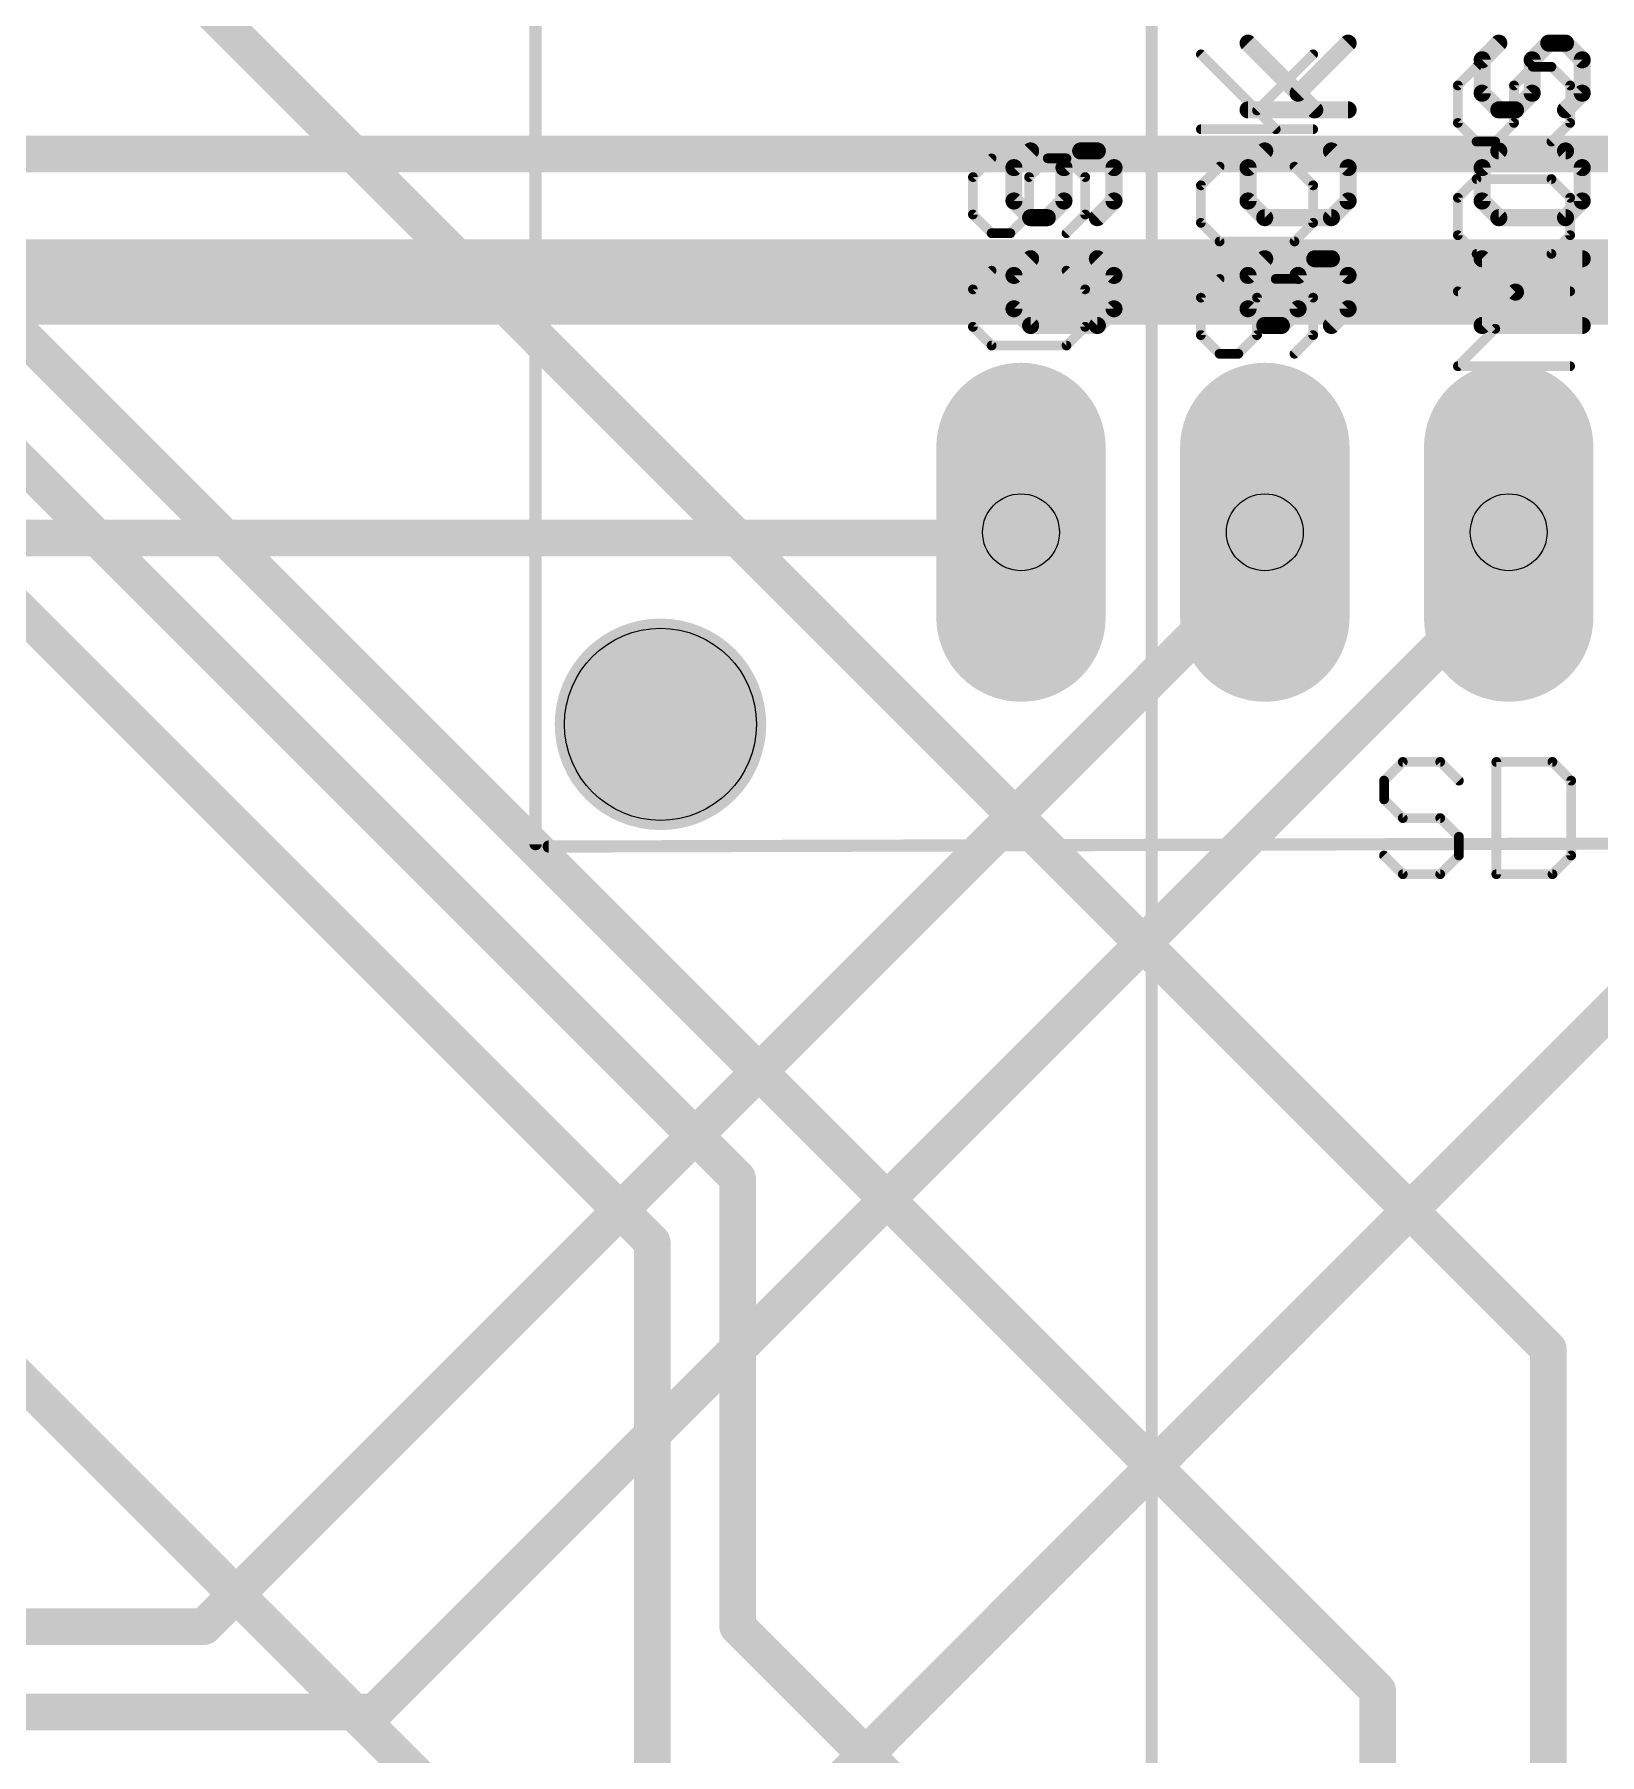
# Model space of a CAD drawing. Extents: x -15 to 99, y 4 to 73.
# Drawn here: x 42.46 to 58.76, y 21.78 to 39.69 of the extents above; entities that cross this region are included whole.
import ezdxf

# ---------------------------------------------------------------- set-up
doc = ezdxf.new("R2010")
doc.units = 0
for name, color, linetype in [('1', 22, 'CONTINUOUS'), ('112', 253, 'CONTINUOUS'), ('16', 175, 'CONTINUOUS'), ('17', 82, 'CONTINUOUS'), ('20', 7, 'CONTINUOUS'), ('21', 253, 'CONTINUOUS'), ('29', 253, 'CONTINUOUS'), ('30', 253, 'CONTINUOUS'), ('44', 253, 'CONTINUOUS')]:
    doc.layers.add(name, color=color, linetype=linetype)

# ---------------------------------------------------------------- blocks, each defined once
blk = doc.blocks.new('LONGP100')
at = {"const_width": 1}
blk.add_lwpolyline([(-0.5, 0), (0.5, 0)], dxfattribs=at)
at = {"const_width": 0.5}
for points in [[(-0.5, 0.25, 1), (-0.5, -0.25)], [(0.5, -0.25, 1), (0.5, 0.25)]]:
    blk.add_lwpolyline(points, format="xyb", dxfattribs=at)

msp = doc.modelspace()

# ---------------------------------------------------------------- linework, layer by layer
at = {"layer": '1'}
for points, const_width in [([(64.4525, 38.4492), (37.338, 38.4492)], 0.381), ([(61.1188, 37.1157), (38.0048, 37.1157)], 0.889), ([(37.1157, 34.4488), (52.6733, 34.4488)], 0.381), ([(52.6733, 34.4488), (52.7358, 34.5097)], 0.381), ([(55.118, 34.4488), (55.2758, 34.5097)], 0.381), ([(55.118, 34.0042), (55.118, 34.4488)], 0.381), ([(57.785, 34.4488), (57.8158, 34.5097)], 0.381), ([(57.785, 34.0042), (57.785, 34.4488)], 0.381), ([(44.2278, 23.114), (55.118, 34.0042)], 0.381), ([(46.0057, 22.225), (57.785, 34.0042)], 0.381), ([(46.228, 16.891), (60.2298, 30.8928)], 0.381), ([(27.3368, 23.114), (44.2278, 23.114)], 0.381), ([(32.893, 22.225), (46.0057, 22.225)], 0.381)]:
    msp.add_lwpolyline(points, dxfattribs=dict(at, const_width=const_width))
at = {"layer": '1', "const_width": 0.1905}
for points in [[(52.6068, 34.517, 1), (52.7397, 34.3805)], [(52.8023, 34.4414, 1), (52.6694, 34.5779)], [(52.6733, 34.3535, 1), (52.6733, 34.544)], [(55.2133, 34.4488, 1), (55.0228, 34.4488)], [(55.0837, 34.5376, 1), (55.1523, 34.3599)], [(55.3101, 34.4208, 1), (55.2415, 34.5985)], [(57.8803, 34.4488, 1), (57.6898, 34.4488)], [(57.7, 34.4918, 1), (57.87, 34.4057)], [(57.9008, 34.4667, 1), (57.7309, 34.5527)], [(55.0228, 34.0042, 1), (55.2133, 34.0042)], [(55.1854, 33.9369, 1), (55.0506, 34.0716)], [(57.6898, 34.0042, 1), (57.8803, 34.0042)], [(57.8524, 33.9369, 1), (57.7176, 34.0716)], [(44.2278, 23.0188, 1), (44.2278, 23.2093)], [(44.1604, 23.1814, 1), (44.2951, 23.0466)], [(46.0057, 22.1298, 1), (46.0057, 22.3203)], [(45.9384, 22.2924, 1), (46.0731, 22.1576)]]:
    msp.add_lwpolyline(points, format="xyb", dxfattribs=at)
at = {"layer": '112'}
for points, const_width in [([(55.7957, 38.9086), (55.1008, 39.6035)], 0.1778), ([(55.622, 39.0824), (56.1431, 39.6035)], 0.1778), ([(57.7129, 39.6035), (57.5392, 39.4298)], 0.1778), ([(58.0604, 39.4298), (58.2341, 39.6035)], 0.1778), ([(58.2341, 39.6035), (58.4078, 39.6035)], 0.1778), ([(58.4078, 39.6035), (58.5815, 39.4298)], 0.1778), ([(57.5392, 39.4298), (57.5392, 39.0824)], 0.1778), ([(58.0604, 39.0824), (58.0604, 39.4298)], 0.1778), ([(58.5815, 39.4298), (58.5815, 39.0824)], 0.1778), ([(57.5392, 39.0824), (57.7129, 38.9086)], 0.1778), ([(57.8866, 38.9086), (58.0604, 39.0824)], 0.1778), ([(58.5815, 39.0824), (58.4078, 38.9086)], 0.1778), ([(55.1008, 38.9086), (56.1431, 38.9086)], 0.1778), ([(57.7129, 38.9086), (57.8866, 38.9086)], 0.1778), ([(52.8361, 38.4809), (52.6624, 38.3072)], 0.1778), ([(53.1836, 38.3072), (53.3573, 38.4809)], 0.1778), ([(53.3573, 38.4809), (53.531, 38.4809)], 0.1778), ([(53.531, 38.4809), (53.7047, 38.3072)], 0.1778), ([(55.2745, 38.4809), (55.1008, 38.3072)], 0.1778), ([(56.1431, 38.3072), (55.9694, 38.4809)], 0.1778), ([(57.7129, 38.4809), (57.5392, 38.3072)], 0.1778), ([(58.4078, 38.4809), (57.7129, 38.4809)], 0.1778), ([(58.5815, 38.3072), (58.4078, 38.4809)], 0.1778), ([(52.6624, 38.3072), (52.6624, 37.9597)], 0.1778), ([(53.1836, 37.9597), (53.1836, 38.3072)], 0.1778), ([(53.7047, 38.3072), (53.7047, 37.9597)], 0.1778), ([(55.1008, 38.3072), (55.1008, 37.9597)], 0.1778), ([(56.1431, 37.9597), (56.1431, 38.3072)], 0.1778), ([(57.5392, 38.3072), (57.5392, 37.9597)], 0.1778), ([(58.5815, 37.9597), (58.5815, 38.3072)], 0.1778), ([(52.6624, 37.9597), (52.8361, 37.786)], 0.1778), ([(53.0098, 37.786), (53.1836, 37.9597)], 0.1778), ([(53.7047, 37.9597), (53.531, 37.786)], 0.1778), ([(55.1008, 37.9597), (55.2745, 37.786)], 0.1778), ([(55.9694, 37.786), (56.1431, 37.9597)], 0.1778), ([(57.5392, 37.9597), (57.7129, 37.786)], 0.1778), ([(58.4078, 37.786), (58.5815, 37.9597)], 0.1778), ([(52.8361, 37.786), (53.0098, 37.786)], 0.1778), ([(55.2745, 37.786), (55.9694, 37.786)], 0.1778), ([(57.7129, 37.786), (58.4078, 37.786)], 0.1778), ([(52.8361, 37.3583), (52.6624, 37.1845)], 0.1778), ([(53.7047, 37.1845), (53.531, 37.3583)], 0.1778), ([(55.2745, 37.3583), (55.1008, 37.1845)], 0.1778), ([(55.622, 37.1845), (55.7957, 37.3583)], 0.1778), ([(55.7957, 37.3583), (55.9694, 37.3583)], 0.1778), ([(55.9694, 37.3583), (56.1431, 37.1845)], 0.1778), ([(57.8866, 37.0108), (57.5392, 37.3583)], 0.1778), ([(57.5392, 37.3583), (58.5815, 37.3583)], 0.1778), ([(52.6624, 37.1845), (52.6624, 36.8371)], 0.1778), ([(53.7047, 36.8371), (53.7047, 37.1845)], 0.1778), ([(55.1008, 37.1845), (55.1008, 36.8371)], 0.1778), ([(55.622, 36.8371), (55.622, 37.1845)], 0.1778), ([(56.1431, 37.1845), (56.1431, 36.8371)], 0.1778), ([(57.5392, 36.6634), (57.8866, 37.0108)], 0.1778), ([(52.6624, 36.8371), (52.8361, 36.6634)], 0.1778), ([(53.531, 36.6634), (53.7047, 36.8371)], 0.1778), ([(55.1008, 36.8371), (55.2745, 36.6634)], 0.1778), ([(55.4482, 36.6634), (55.622, 36.8371)], 0.1778), ([(56.1431, 36.8371), (55.9694, 36.6634)], 0.1778), ([(52.8361, 36.6634), (53.531, 36.6634)], 0.1778), ([(55.2745, 36.6634), (55.4482, 36.6634)], 0.1778), ([(58.5815, 36.6634), (57.5392, 36.6634)], 0.1778), ([(56.7124, 32.1182), (56.5175, 31.9233)], 0.1016), ([(57.1022, 32.1182), (56.7124, 32.1182)], 0.1016), ([(57.2971, 31.9233), (57.1022, 32.1182)], 0.1016), ([(57.6869, 32.1182), (57.6869, 30.9488)], 0.1016), ([(58.2716, 32.1182), (57.6869, 32.1182)], 0.1016), ([(58.4665, 31.9233), (58.2716, 32.1182)], 0.1016), ([(56.5175, 31.9233), (56.5175, 31.7284)], 0.1016), ([(58.4665, 31.1437), (58.4665, 31.9233)], 0.1016), ([(56.5175, 31.7284), (56.7124, 31.5335)], 0.1016), ([(56.7124, 31.5335), (57.1022, 31.5335)], 0.1016), ([(57.1022, 31.5335), (57.2971, 31.3386)], 0.1016), ([(57.2971, 31.3386), (57.2971, 31.1437)], 0.1016), ([(56.7124, 30.9488), (56.5175, 31.1437)], 0.1016), ([(57.2971, 31.1437), (57.1022, 30.9488)], 0.1016), ([(58.2716, 30.9488), (58.4665, 31.1437)], 0.1016), ([(57.1022, 30.9488), (56.7124, 30.9488)], 0.1016), ([(57.6869, 30.9488), (58.2716, 30.9488)], 0.1016)]:
    msp.add_lwpolyline(points, dxfattribs=dict(at, const_width=const_width))
for points, const_width in [([(55.1322, 39.6349, 1), (55.0694, 39.5721)], 0.0889), ([(56.1745, 39.5721, 1), (56.1117, 39.6349)], 0.0889), ([(57.7444, 39.5721, 1), (57.6815, 39.6349)], 0.0889), ([(58.2341, 39.648, 1), (58.2341, 39.5591)], 0.0889), ([(58.2655, 39.5721, 1), (58.2026, 39.6349)], 0.0889), ([(58.4392, 39.6349, 1), (58.3764, 39.5721)], 0.0889), ([(58.4078, 39.5591, 1), (58.4078, 39.648)], 0.0889), ([(57.5078, 39.4612, 1), (57.5706, 39.3984)], 0.0889), ([(57.5837, 39.4298, 1), (57.4948, 39.4298)], 0.0889), ([(58.1048, 39.4298, 1), (58.0159, 39.4298)], 0.0889), ([(58.0289, 39.4612, 1), (58.0918, 39.3984)], 0.0889), ([(58.626, 39.4298, 1), (58.5371, 39.4298)], 0.0889), ([(58.5501, 39.3984, 1), (58.6129, 39.4612)], 0.0889), ([(55.5905, 39.1138, 1), (55.6534, 39.0509)], 0.0889), ([(57.5706, 39.1138, 1), (57.5078, 39.0509)], 0.0889), ([(57.4948, 39.0824, 1), (57.5837, 39.0824)], 0.0889), ([(58.0159, 39.0824, 1), (58.1048, 39.0824)], 0.0889), ([(58.0918, 39.0509, 1), (58.0289, 39.1138)], 0.0889), ([(58.5371, 39.0824, 1), (58.626, 39.0824)], 0.0889), ([(58.6129, 39.0509, 1), (58.5501, 39.1138)], 0.0889), ([(55.1008, 38.9531, 1), (55.1008, 38.8642)], 0.0889), ([(55.7642, 38.8772, 1), (55.8271, 38.9401)], 0.0889), ([(56.1431, 38.8642, 1), (56.1431, 38.9531)], 0.0889), ([(57.7129, 38.9531, 1), (57.7129, 38.8642)], 0.0889), ([(57.6815, 38.8772, 1), (57.7444, 38.9401)], 0.0889), ([(57.8552, 38.9401, 1), (57.9181, 38.8772)], 0.0889), ([(57.8866, 38.8642, 1), (57.8866, 38.9531)], 0.0889), ([(58.3764, 38.9401, 1), (58.4392, 38.8772)], 0.0889), ([(52.8676, 38.4494, 1), (52.8047, 38.5123)], 0.0889), ([(53.3573, 38.5253, 1), (53.3573, 38.4364)], 0.0889), ([(53.3887, 38.4494, 1), (53.3258, 38.5123)], 0.0889), ([(53.5624, 38.5123, 1), (53.4996, 38.4494)], 0.0889), ([(53.531, 38.4364, 1), (53.531, 38.5253)], 0.0889), ([(55.306, 38.4494, 1), (55.2431, 38.5123)], 0.0889), ([(56.0008, 38.5123, 1), (55.938, 38.4494)], 0.0889), ([(57.7129, 38.5253, 1), (57.7129, 38.4364)], 0.0889), ([(57.7444, 38.4494, 1), (57.6815, 38.5123)], 0.0889), ([(58.4392, 38.5123, 1), (58.3764, 38.4494)], 0.0889), ([(58.4078, 38.4364, 1), (58.4078, 38.5253)], 0.0889), ([(52.631, 38.3386, 1), (52.6938, 38.2757)], 0.0889), ([(52.7069, 38.3072, 1), (52.618, 38.3072)], 0.0889), ([(53.1521, 38.3386, 1), (53.215, 38.2757)], 0.0889), ([(53.228, 38.3072, 1), (53.1391, 38.3072)], 0.0889), ([(53.7492, 38.3072, 1), (53.6603, 38.3072)], 0.0889), ([(53.6733, 38.2757, 1), (53.7361, 38.3386)], 0.0889), ([(55.1453, 38.3072, 1), (55.0564, 38.3072)], 0.0889), ([(55.0694, 38.3386, 1), (55.1322, 38.2757)], 0.0889), ([(56.1876, 38.3072, 1), (56.0987, 38.3072)], 0.0889), ([(56.1117, 38.2757, 1), (56.1745, 38.3386)], 0.0889), ([(57.5078, 38.3386, 1), (57.5706, 38.2757)], 0.0889), ([(57.5837, 38.3072, 1), (57.4948, 38.3072)], 0.0889), ([(58.626, 38.3072, 1), (58.5371, 38.3072)], 0.0889), ([(58.5501, 38.2757, 1), (58.6129, 38.3386)], 0.0889), ([(52.6938, 37.9912, 1), (52.631, 37.9283)], 0.0889), ([(52.618, 37.9597, 1), (52.7069, 37.9597)], 0.0889), ([(53.1391, 37.9597, 1), (53.228, 37.9597)], 0.0889), ([(53.215, 37.9283, 1), (53.1521, 37.9912)], 0.0889), ([(53.6603, 37.9597, 1), (53.7492, 37.9597)], 0.0889), ([(53.7361, 37.9283, 1), (53.6733, 37.9912)], 0.0889), ([(55.1322, 37.9912, 1), (55.0694, 37.9283)], 0.0889), ([(55.0564, 37.9597, 1), (55.1453, 37.9597)], 0.0889), ([(56.0987, 37.9597, 1), (56.1876, 37.9597)], 0.0889), ([(56.1745, 37.9283, 1), (56.1117, 37.9912)], 0.0889), ([(57.5706, 37.9912, 1), (57.5078, 37.9283)], 0.0889), ([(57.4948, 37.9597, 1), (57.5837, 37.9597)], 0.0889), ([(58.5371, 37.9597, 1), (58.626, 37.9597)], 0.0889), ([(58.6129, 37.9283, 1), (58.5501, 37.9912)], 0.0889), ([(52.8361, 37.8305, 1), (52.8361, 37.7416)], 0.0889), ([(52.8047, 37.7546, 1), (52.8676, 37.8174)], 0.0889), ([(52.9784, 37.8174, 1), (53.0413, 37.7546)], 0.0889), ([(53.0098, 37.7416, 1), (53.0098, 37.8305)], 0.0889), ([(53.4996, 37.8174, 1), (53.5624, 37.7546)], 0.0889), ([(55.2745, 37.8305, 1), (55.2745, 37.7416)], 0.0889), ([(55.2431, 37.7546, 1), (55.306, 37.8174)], 0.0889), ([(55.938, 37.8174, 1), (56.0008, 37.7546)], 0.0889), ([(55.9694, 37.7416, 1), (55.9694, 37.8305)], 0.0889), ([(57.7129, 37.8305, 1), (57.7129, 37.7416)], 0.0889), ([(57.6815, 37.7546, 1), (57.7444, 37.8174)], 0.0889), ([(58.3764, 37.8174, 1), (58.4392, 37.7546)], 0.0889), ([(58.4078, 37.7416, 1), (58.4078, 37.8305)], 0.0889), ([(52.8676, 37.3268, 1), (52.8047, 37.3897)], 0.0889), ([(53.5624, 37.3897, 1), (53.4996, 37.3268)], 0.0889), ([(55.306, 37.3268, 1), (55.2431, 37.3897)], 0.0889), ([(55.7957, 37.4027, 1), (55.7957, 37.3138)], 0.0889), ([(55.8271, 37.3268, 1), (55.7642, 37.3897)], 0.0889), ([(56.0008, 37.3897, 1), (55.938, 37.3268)], 0.0889), ([(55.9694, 37.3138, 1), (55.9694, 37.4027)], 0.0889), ([(57.5706, 37.3897, 1), (57.5078, 37.3268)], 0.0889), ([(57.5392, 37.4027, 1), (57.5392, 37.3138)], 0.0889), ([(58.5815, 37.3138, 1), (58.5815, 37.4027)], 0.0889), ([(52.7069, 37.1845, 1), (52.618, 37.1845)], 0.0889), ([(53.7492, 37.1845, 1), (53.6603, 37.1845)], 0.0889), ([(55.1453, 37.1845, 1), (55.0564, 37.1845)], 0.0889), ([(55.6664, 37.1845, 1), (55.5775, 37.1845)], 0.0889), ([(56.1876, 37.1845, 1), (56.0987, 37.1845)], 0.0889), ([(52.631, 37.216, 1), (52.6938, 37.1531)], 0.0889), ([(53.6733, 37.1531, 1), (53.7361, 37.216)], 0.0889), ([(55.0694, 37.216, 1), (55.1322, 37.1531)], 0.0889), ([(55.5905, 37.216, 1), (55.6534, 37.1531)], 0.0889), ([(56.1117, 37.1531, 1), (56.1745, 37.216)], 0.0889), ([(57.9181, 36.9794, 1), (57.8552, 37.0423)], 0.0889), ([(57.8552, 36.9794, 1), (57.9181, 37.0423)], 0.0889), ([(52.6938, 36.8685, 1), (52.631, 36.8057)], 0.0889), ([(53.7361, 36.8057, 1), (53.6733, 36.8685)], 0.0889), ([(55.1322, 36.8685, 1), (55.0694, 36.8057)], 0.0889), ([(55.6534, 36.8057, 1), (55.5905, 36.8685)], 0.0889), ([(56.1745, 36.8057, 1), (56.1117, 36.8685)], 0.0889), ([(52.618, 36.8371, 1), (52.7069, 36.8371)], 0.0889), ([(52.8361, 36.7078, 1), (52.8361, 36.6189)], 0.0889), ([(52.8047, 36.632, 1), (52.8676, 36.6948)], 0.0889), ([(53.4996, 36.6948, 1), (53.5624, 36.632)], 0.0889), ([(53.531, 36.6189, 1), (53.531, 36.7078)], 0.0889), ([(53.6603, 36.8371, 1), (53.7492, 36.8371)], 0.0889), ([(55.0564, 36.8371, 1), (55.1453, 36.8371)], 0.0889), ([(55.2745, 36.7078, 1), (55.2745, 36.6189)], 0.0889), ([(55.2431, 36.632, 1), (55.306, 36.6948)], 0.0889), ([(55.4168, 36.6948, 1), (55.4797, 36.632)], 0.0889), ([(55.4482, 36.6189, 1), (55.4482, 36.7078)], 0.0889), ([(55.5775, 36.8371, 1), (55.6664, 36.8371)], 0.0889), ([(55.938, 36.6948, 1), (56.0008, 36.632)], 0.0889), ([(56.0987, 36.8371, 1), (56.1876, 36.8371)], 0.0889), ([(57.5392, 36.7078, 1), (57.5392, 36.6189)], 0.0889), ([(57.5078, 36.6948, 1), (57.5706, 36.632)], 0.0889), ([(58.5815, 36.6189, 1), (58.5815, 36.7078)], 0.0889), ([(56.7124, 32.1436, 1), (56.7124, 32.0928)], 0.0508), ([(56.7304, 32.1003, 1), (56.6944, 32.1362)], 0.0508), ([(57.1202, 32.1362, 1), (57.0842, 32.1003)], 0.0508), ([(57.1022, 32.0928, 1), (57.1022, 32.1436)], 0.0508), ([(57.7123, 32.1182, 1), (57.6615, 32.1182)], 0.0508), ([(57.6869, 32.1436, 1), (57.6869, 32.0928)], 0.0508), ([(58.2895, 32.1362, 1), (58.2536, 32.1003)], 0.0508), ([(58.2716, 32.0928, 1), (58.2716, 32.1436)], 0.0508), ([(56.5429, 31.9233, 1), (56.4921, 31.9233)], 0.0508), ([(56.4995, 31.9413, 1), (56.5355, 31.9054)], 0.0508), ([(57.2791, 31.9054, 1), (57.3151, 31.9413)], 0.0508), ([(58.4919, 31.9233, 1), (58.4411, 31.9233)], 0.0508), ([(58.4485, 31.9054, 1), (58.4844, 31.9413)], 0.0508), ([(56.5355, 31.7464, 1), (56.4995, 31.7105)], 0.0508), ([(56.4921, 31.7284, 1), (56.5429, 31.7284)], 0.0508), ([(56.7124, 31.5589, 1), (56.7124, 31.5081)], 0.0508), ([(56.6944, 31.5156, 1), (56.7304, 31.5515)], 0.0508), ([(57.1202, 31.5515, 1), (57.0842, 31.5156)], 0.0508), ([(57.1022, 31.5081, 1), (57.1022, 31.5589)], 0.0508), ([(57.3225, 31.3386, 1), (57.2717, 31.3386)], 0.0508), ([(57.2791, 31.3207, 1), (57.3151, 31.3566)], 0.0508), ([(56.5355, 31.1617, 1), (56.4995, 31.1258)], 0.0508), ([(57.3151, 31.1258, 1), (57.2791, 31.1617)], 0.0508), ([(58.4844, 31.1258, 1), (58.4485, 31.1617)], 0.0508), ([(56.7124, 30.9742, 1), (56.7124, 30.9234)], 0.0508), ([(56.6944, 30.9309, 1), (56.7304, 30.9668)], 0.0508), ([(57.0842, 30.9668, 1), (57.1202, 30.9309)], 0.0508), ([(57.1022, 30.9234, 1), (57.1022, 30.9742)], 0.0508), ([(57.2717, 31.1437, 1), (57.3225, 31.1437)], 0.0508), ([(57.6869, 30.9742, 1), (57.6869, 30.9234)], 0.0508), ([(58.2536, 30.9668, 1), (58.2895, 30.9309)], 0.0508), ([(58.2716, 30.9234, 1), (58.2716, 30.9742)], 0.0508), ([(58.4411, 31.1437, 1), (58.4919, 31.1437)], 0.0508), ([(57.6615, 30.9488, 1), (57.7123, 30.9488)], 0.0508)]:
    msp.add_lwpolyline(points, format="xyb", dxfattribs=dict(at, const_width=const_width))
at = {"layer": '16', "const_width": 0.381}
for points in [[(34.671, 49.5618), (58.2295, 26.0033)], [(28.448, 49.1173), (49.784, 27.7813)], [(28.6703, 47.3392), (48.895, 27.1145)], [(33.5598, 45.339), (56.4515, 22.4473)], [(47.7838, 20.2248), (36.6713, 31.3373)], [(49.784, 27.7813), (49.784, 23.114)], [(48.895, 27.1145), (48.895, 13.7795)], [(58.2295, 26.0033), (58.2295, 15.3353)], [(49.784, 23.114), (56.4515, 16.4465)], [(56.4515, 22.4473), (56.4515, 18.8912)]]:
    msp.add_lwpolyline(points, dxfattribs=at)
at = {"layer": '16', "const_width": 0.1905}
for points in [[(49.8792, 27.7813, 1), (49.6887, 27.7813)], [(49.7166, 27.7139, 1), (49.8514, 27.8486)], [(48.9903, 27.1145, 1), (48.7998, 27.1145)], [(48.8276, 27.0471, 1), (48.9624, 27.1819)], [(58.3248, 26.0033, 1), (58.1343, 26.0033)], [(58.1621, 25.9359, 1), (58.2969, 26.0706)], [(49.8514, 23.1814, 1), (49.7166, 23.0466)], [(49.6887, 23.114, 1), (49.8792, 23.114)], [(56.5468, 22.4473, 1), (56.3563, 22.4473)], [(56.3841, 22.3799, 1), (56.5189, 22.5146)]]:
    msp.add_lwpolyline(points, format="xyb", dxfattribs=at)
at = {"layer": '20'}
msp.add_circle((48.9806, 32.5097), 1, dxfattribs=at)
at = {"layer": '21'}
for points, const_width in [([(47.6792, 31.2613), (47.6792, 72.0295)], 0.127), ([(54.0972, 14.1224), (54.0972, 64.9224)], 0.127), ([(55.3892, 38.7072), (54.6096, 39.4868)], 0.1016), ([(55.1943, 38.9021), (55.779, 39.4868)], 0.1016), ([(57.4814, 39.3576), (57.2865, 39.1627)], 0.1016), ([(57.8712, 39.1627), (58.0661, 39.3576)], 0.1016), ([(58.0661, 39.3576), (58.261, 39.3576)], 0.1016), ([(58.261, 39.3576), (58.4559, 39.1627)], 0.1016), ([(57.2865, 39.1627), (57.2865, 38.7729)], 0.1016), ([(57.8712, 38.7729), (57.8712, 39.1627)], 0.1016), ([(58.4559, 39.1627), (58.4559, 38.7729)], 0.1016), ([(54.6096, 38.7072), (55.779, 38.7072)], 0.1016), ([(57.2865, 38.7729), (57.4814, 38.578)], 0.1016), ([(57.6763, 38.578), (57.8712, 38.7729)], 0.1016), ([(58.4559, 38.7729), (58.261, 38.578)], 0.1016), ([(57.4814, 38.578), (57.6763, 38.578)], 0.1016), ([(52.4299, 38.4036), (52.235, 38.2087)], 0.1016), ([(52.8197, 38.2087), (53.0146, 38.4036)], 0.1016), ([(53.0146, 38.4036), (53.2095, 38.4036)], 0.1016), ([(53.2095, 38.4036), (53.4044, 38.2087)], 0.1016), ([(54.8045, 38.3174), (54.6096, 38.1225)], 0.1016), ([(55.779, 38.1225), (55.5841, 38.3174)], 0.1016), ([(52.235, 38.2087), (52.235, 37.8189)], 0.1016), ([(52.8197, 37.8189), (52.8197, 38.2087)], 0.1016), ([(53.4044, 38.2087), (53.4044, 37.8189)], 0.1016), ([(54.6096, 38.1225), (54.6096, 37.7327)], 0.1016), ([(55.779, 37.7327), (55.779, 38.1225)], 0.1016), ([(57.4814, 38.1882), (57.2865, 37.9933)], 0.1016), ([(58.261, 38.1882), (57.4814, 38.1882)], 0.1016), ([(58.4559, 37.9933), (58.261, 38.1882)], 0.1016), ([(57.2865, 37.9933), (57.2865, 37.6035)], 0.1016), ([(58.4559, 37.6035), (58.4559, 37.9933)], 0.1016), ([(52.235, 37.8189), (52.4299, 37.624)], 0.1016), ([(52.6248, 37.624), (52.8197, 37.8189)], 0.1016), ([(53.4044, 37.8189), (53.2095, 37.624)], 0.1016), ([(52.4299, 37.624), (52.6248, 37.624)], 0.1016), ([(54.6096, 37.7327), (54.8045, 37.5378)], 0.1016), ([(55.5841, 37.5378), (55.779, 37.7327)], 0.1016), ([(57.2865, 37.6035), (57.4814, 37.4086)], 0.1016), ([(58.261, 37.4086), (58.4559, 37.6035)], 0.1016), ([(54.8045, 37.5378), (55.5841, 37.5378)], 0.1016), ([(57.4814, 37.4086), (58.261, 37.4086)], 0.1016), ([(52.4299, 37.2342), (52.235, 37.0393)], 0.1016), ([(53.4044, 37.0393), (53.2095, 37.2342)], 0.1016), ([(52.235, 37.0393), (52.235, 36.6495)], 0.1016), ([(53.4044, 36.6495), (53.4044, 37.0393)], 0.1016), ([(54.8045, 37.1481), (54.6096, 36.9532)], 0.1016), ([(55.1943, 36.9532), (55.3892, 37.1481)], 0.1016), ([(55.3892, 37.1481), (55.5841, 37.1481)], 0.1016), ([(55.5841, 37.1481), (55.779, 36.9532)], 0.1016), ([(54.6096, 36.9532), (54.6096, 36.5633)], 0.1016), ([(55.1943, 36.5633), (55.1943, 36.9532)], 0.1016), ([(55.779, 36.9532), (55.779, 36.5633)], 0.1016), ([(57.6763, 36.629), (57.2865, 37.0188)], 0.1016), ([(57.2865, 37.0188), (58.4559, 37.0188)], 0.1016), ([(52.235, 36.6495), (52.4299, 36.4546)], 0.1016), ([(53.2095, 36.4546), (53.4044, 36.6495)], 0.1016), ([(54.6096, 36.5633), (54.8045, 36.3685)], 0.1016), ([(54.9994, 36.3685), (55.1943, 36.5633)], 0.1016), ([(55.779, 36.5633), (55.5841, 36.3685)], 0.1016), ([(57.2865, 36.2392), (57.6763, 36.629)], 0.1016), ([(52.4299, 36.4546), (53.2095, 36.4546)], 0.1016), ([(54.8045, 36.3685), (54.9994, 36.3685)], 0.1016), ([(58.4559, 36.2392), (57.2865, 36.2392)], 0.1016), ([(70.2009, 31.2984), (47.8161, 31.2366)], 0.127)]:
    msp.add_lwpolyline(points, dxfattribs=dict(at, const_width=const_width))
for points, const_width in [([(54.6276, 39.5048, 1), (54.5917, 39.4689)], 0.0508), ([(55.797, 39.4689, 1), (55.7611, 39.5048)], 0.0508), ([(57.4994, 39.3396, 1), (57.4635, 39.3755)], 0.0508), ([(58.0661, 39.383, 1), (58.0661, 39.3322)], 0.0508), ([(58.0841, 39.3396, 1), (58.0482, 39.3755)], 0.0508), ([(58.279, 39.3755, 1), (58.2431, 39.3396)], 0.0508), ([(58.261, 39.3322, 1), (58.261, 39.383)], 0.0508), ([(57.3119, 39.1627, 1), (57.2611, 39.1627)], 0.0508), ([(57.2686, 39.1806, 1), (57.3045, 39.1447)], 0.0508), ([(57.8966, 39.1627, 1), (57.8458, 39.1627)], 0.0508), ([(57.8533, 39.1806, 1), (57.8892, 39.1447)], 0.0508), ([(58.4813, 39.1627, 1), (58.4305, 39.1627)], 0.0508), ([(58.438, 39.1447, 1), (58.4739, 39.1806)], 0.0508), ([(55.1764, 38.9201, 1), (55.2123, 38.8842)], 0.0508), ([(54.6096, 38.7326, 1), (54.6096, 38.6818)], 0.0508), ([(55.3713, 38.6893, 1), (55.4072, 38.7252)], 0.0508), ([(55.779, 38.6818, 1), (55.779, 38.7326)], 0.0508), ([(57.2611, 38.7729, 1), (57.3119, 38.7729)], 0.0508), ([(57.3045, 38.7908, 1), (57.2686, 38.7549)], 0.0508), ([(57.8458, 38.7729, 1), (57.8966, 38.7729)], 0.0508), ([(57.8892, 38.7549, 1), (57.8533, 38.7908)], 0.0508), ([(58.4305, 38.7729, 1), (58.4813, 38.7729)], 0.0508), ([(58.4739, 38.7549, 1), (58.438, 38.7908)], 0.0508), ([(57.4814, 38.6034, 1), (57.4814, 38.5526)], 0.0508), ([(57.4635, 38.56, 1), (57.4994, 38.5959)], 0.0508), ([(57.6584, 38.5959, 1), (57.6943, 38.56)], 0.0508), ([(57.6763, 38.5526, 1), (57.6763, 38.6034)], 0.0508), ([(58.2431, 38.5959, 1), (58.279, 38.56)], 0.0508), ([(52.4478, 38.3856, 1), (52.4119, 38.4215)], 0.0508), ([(53.0146, 38.429, 1), (53.0146, 38.3782)], 0.0508), ([(53.0325, 38.3856, 1), (52.9966, 38.4215)], 0.0508), ([(53.2274, 38.4215, 1), (53.1915, 38.3856)], 0.0508), ([(53.2095, 38.3782, 1), (53.2095, 38.429)], 0.0508), ([(54.8225, 38.2995, 1), (54.7866, 38.3354)], 0.0508), ([(55.6021, 38.3354, 1), (55.5662, 38.2995)], 0.0508), ([(52.2604, 38.2087, 1), (52.2096, 38.2087)], 0.0508), ([(52.217, 38.2266, 1), (52.2529, 38.1907)], 0.0508), ([(52.8451, 38.2087, 1), (52.7943, 38.2087)], 0.0508), ([(52.8017, 38.2266, 1), (52.8376, 38.1907)], 0.0508), ([(53.4298, 38.2087, 1), (53.379, 38.2087)], 0.0508), ([(53.3864, 38.1907, 1), (53.4223, 38.2266)], 0.0508), ([(54.635, 38.1225, 1), (54.5842, 38.1225)], 0.0508), ([(54.5917, 38.1405, 1), (54.6276, 38.1046)], 0.0508), ([(55.8044, 38.1225, 1), (55.7536, 38.1225)], 0.0508), ([(55.7611, 38.1046, 1), (55.797, 38.1405)], 0.0508), ([(57.4814, 38.2136, 1), (57.4814, 38.1628)], 0.0508), ([(57.4994, 38.1702, 1), (57.4635, 38.2061)], 0.0508), ([(58.279, 38.2061, 1), (58.2431, 38.1702)], 0.0508), ([(58.261, 38.1628, 1), (58.261, 38.2136)], 0.0508), ([(57.3119, 37.9933, 1), (57.2611, 37.9933)], 0.0508), ([(57.2686, 38.0112, 1), (57.3045, 37.9753)], 0.0508), ([(58.4813, 37.9933, 1), (58.4305, 37.9933)], 0.0508), ([(58.438, 37.9753, 1), (58.4739, 38.0112)], 0.0508), ([(52.2529, 37.8368, 1), (52.217, 37.8009)], 0.0508), ([(52.2096, 37.8189, 1), (52.2604, 37.8189)], 0.0508), ([(52.7943, 37.8189, 1), (52.8451, 37.8189)], 0.0508), ([(52.8376, 37.8009, 1), (52.8017, 37.8368)], 0.0508), ([(53.379, 37.8189, 1), (53.4298, 37.8189)], 0.0508), ([(53.4223, 37.8009, 1), (53.3864, 37.8368)], 0.0508), ([(52.4299, 37.6494, 1), (52.4299, 37.5986)], 0.0508), ([(52.4119, 37.606, 1), (52.4478, 37.6419)], 0.0508), ([(52.6068, 37.6419, 1), (52.6427, 37.606)], 0.0508), ([(52.6248, 37.5986, 1), (52.6248, 37.6494)], 0.0508), ([(53.1915, 37.6419, 1), (53.2274, 37.606)], 0.0508), ([(54.5842, 37.7327, 1), (54.635, 37.7327)], 0.0508), ([(54.6276, 37.7507, 1), (54.5917, 37.7148)], 0.0508), ([(55.7536, 37.7327, 1), (55.8044, 37.7327)], 0.0508), ([(55.797, 37.7148, 1), (55.7611, 37.7507)], 0.0508), ([(57.2611, 37.6035, 1), (57.3119, 37.6035)], 0.0508), ([(57.3045, 37.6214, 1), (57.2686, 37.5855)], 0.0508), ([(58.4305, 37.6035, 1), (58.4813, 37.6035)], 0.0508), ([(58.4739, 37.5855, 1), (58.438, 37.6214)], 0.0508), ([(54.8045, 37.5632, 1), (54.8045, 37.5125)], 0.0508), ([(54.7866, 37.5199, 1), (54.8225, 37.5558)], 0.0508), ([(55.5662, 37.5558, 1), (55.6021, 37.5199)], 0.0508), ([(55.5841, 37.5125, 1), (55.5841, 37.5632)], 0.0508), ([(57.4814, 37.434, 1), (57.4814, 37.3832)], 0.0508), ([(57.4635, 37.3906, 1), (57.4994, 37.4265)], 0.0508), ([(58.2431, 37.4265, 1), (58.279, 37.3906)], 0.0508), ([(58.261, 37.3832, 1), (58.261, 37.434)], 0.0508), ([(52.4478, 37.2162, 1), (52.4119, 37.2521)], 0.0508), ([(53.2274, 37.2521, 1), (53.1915, 37.2162)], 0.0508), ([(52.2604, 37.0393, 1), (52.2096, 37.0393)], 0.0508), ([(52.217, 37.0572, 1), (52.2529, 37.0213)], 0.0508), ([(53.4298, 37.0393, 1), (53.379, 37.0393)], 0.0508), ([(53.3864, 37.0213, 1), (53.4223, 37.0572)], 0.0508), ([(54.8225, 37.1301, 1), (54.7866, 37.166)], 0.0508), ([(55.3892, 37.1735, 1), (55.3892, 37.1227)], 0.0508), ([(55.4072, 37.1301, 1), (55.3713, 37.166)], 0.0508), ([(55.6021, 37.166, 1), (55.5662, 37.1301)], 0.0508), ([(55.5841, 37.1227, 1), (55.5841, 37.1735)], 0.0508), ([(54.635, 36.9532, 1), (54.5842, 36.9532)], 0.0508), ([(54.5917, 36.9711, 1), (54.6276, 36.9352)], 0.0508), ([(55.2197, 36.9532, 1), (55.1689, 36.9532)], 0.0508), ([(55.1764, 36.9711, 1), (55.2123, 36.9352)], 0.0508), ([(55.8044, 36.9532, 1), (55.7536, 36.9532)], 0.0508), ([(55.7611, 36.9352, 1), (55.797, 36.9711)], 0.0508), ([(57.2865, 37.0442, 1), (57.2865, 36.9934)], 0.0508), ([(57.3045, 37.0367, 1), (57.2686, 37.0008)], 0.0508), ([(58.4559, 36.9934, 1), (58.4559, 37.0442)], 0.0508), ([(52.2529, 36.6674, 1), (52.217, 36.6315)], 0.0508), ([(52.2096, 36.6495, 1), (52.2604, 36.6495)], 0.0508), ([(53.379, 36.6495, 1), (53.4298, 36.6495)], 0.0508), ([(53.4223, 36.6315, 1), (53.3864, 36.6674)], 0.0508), ([(54.5842, 36.5633, 1), (54.635, 36.5633)], 0.0508), ([(54.6276, 36.5813, 1), (54.5917, 36.5454)], 0.0508), ([(55.1689, 36.5633, 1), (55.2197, 36.5633)], 0.0508), ([(55.2123, 36.5454, 1), (55.1764, 36.5813)], 0.0508), ([(55.7536, 36.5633, 1), (55.8044, 36.5633)], 0.0508), ([(55.797, 36.5454, 1), (55.7611, 36.5813)], 0.0508), ([(57.6943, 36.611, 1), (57.6584, 36.6469)], 0.0508), ([(57.6584, 36.611, 1), (57.6943, 36.6469)], 0.0508), ([(52.4299, 36.48, 1), (52.4299, 36.4292)], 0.0508), ([(52.4119, 36.4366, 1), (52.4478, 36.4725)], 0.0508), ([(53.1915, 36.4725, 1), (53.2274, 36.4366)], 0.0508), ([(53.2095, 36.4292, 1), (53.2095, 36.48)], 0.0508), ([(54.8045, 36.3939, 1), (54.8045, 36.3431)], 0.0508), ([(54.7866, 36.3505, 1), (54.8225, 36.3864)], 0.0508), ([(54.9815, 36.3864, 1), (55.0174, 36.3505)], 0.0508), ([(54.9994, 36.3431, 1), (54.9994, 36.3939)], 0.0508), ([(55.5662, 36.3864, 1), (55.6021, 36.3505)], 0.0508), ([(57.2865, 36.2646, 1), (57.2865, 36.2138)], 0.0508), ([(57.2686, 36.2571, 1), (57.3045, 36.2212)], 0.0508), ([(58.4559, 36.2138, 1), (58.4559, 36.2646)], 0.0508), ([(47.6475, 31.2613, 1), (47.711, 31.2613)], 0.0635), ([(47.816, 31.2684, 1), (47.8162, 31.2049)], 0.0635)]:
    msp.add_lwpolyline(points, format="xyb", dxfattribs=dict(at, const_width=const_width))
at = {"layer": '29', "const_width": 1.1016}
msp.add_lwpolyline([(48.9806, 31.9589, 1), (48.9806, 33.0605, 1), (48.9806, 31.9589)], format="xyb", dxfattribs=at)
at = {"layer": '30', "const_width": 1.1016}
msp.add_lwpolyline([(48.9806, 31.9589, 1), (48.9806, 33.0605, 1), (48.9806, 31.9589)], format="xyb", dxfattribs=at)
at = {"layer": '44'}
for centre in [(52.7358, 34.5097), (55.2758, 34.5097), (57.8158, 34.5097)]:
    msp.add_circle(centre, 0.4, dxfattribs=at)

# ---------------------------------------------------------------- block references
at = {"layer": '17', "xscale": 1.562, "yscale": 1.562, "rotation": 90}
for p in [(52.7358, 34.5097), (52.7358, 34.5097), (55.2758, 34.5097), (55.2758, 34.5097), (57.8158, 34.5097), (57.8158, 34.5097)]:
    msp.add_blockref('LONGP100', p, dxfattribs=at)
at = {"layer": '29', "xscale": 1.7652, "yscale": 1.7652, "rotation": 90}
for p in [(52.7358, 34.5097), (55.2758, 34.5097), (57.8158, 34.5097)]:
    msp.add_blockref('LONGP100', p, dxfattribs=at)
at = {"layer": '30', "xscale": 1.7652, "yscale": 1.7652, "rotation": 90}
for p in [(52.7358, 34.5097), (55.2758, 34.5097), (57.8158, 34.5097)]:
    msp.add_blockref('LONGP100', p, dxfattribs=at)

doc.saveas('drawing.dxf')
